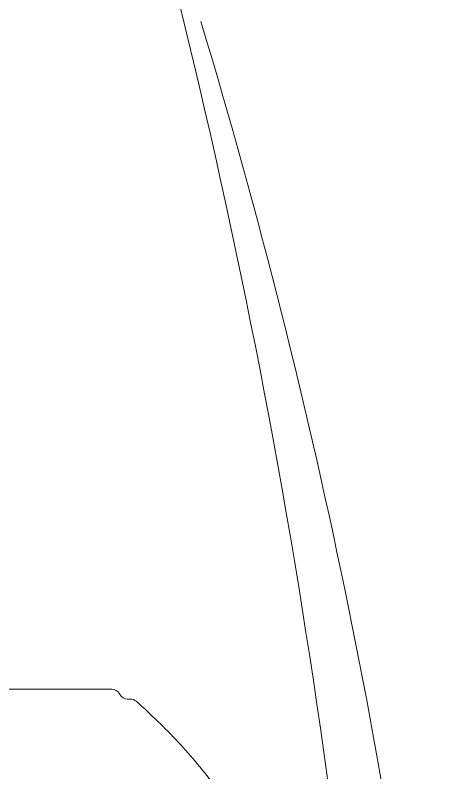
# Model space of a CAD drawing. Header units: metres. Extents: x 78 to 178, y -74 to 157.
# Drawn here: x 120.0364 to 120.1262, y 26.2955 to 26.4549 of the extents above; entities that cross this region are included whole.
import ezdxf

# ---------------------------------------------------------------- set-up
doc = ezdxf.new("R2010")
doc.units = ezdxf.units.M
doc.layers.add('mobiliario', color=252, linetype='Continuous', lineweight=9)

# ---------------------------------------------------------------- blocks, each defined once
blk = doc.blocks.new('SE2')
at = {"layer": 'mobiliario'}
for p, q in [((118.6472718088427, 333.8070658669307), (118.7546537692687, 333.8070658669307)), ((118.7546537692687, 333.8070658669307), (123.9494305472752, 333.8070658669308)), ((117.765661957658, 333.3362457180891), (117.8946423963339, 333.3362457180891)), ((118.2509551011309, 333.5419446035289), (118.2727385653006, 333.5821452713918))]:
    blk.add_line(p, q, dxfattribs=at)
for centre, radius, start, end in [((455.9371107061222, 282.2468913631313), 350.7510704624746, 163.9462657584866, 175.9971853470821), ((414.4383088392697, 275.1607585681447), 313.354546070946, 163.2333854667991, 173.74638482538), ((118.6503534085364, 333.3776415462941), 0.4294353774561054, 90.41115423000672, 151.5614881329876), ((117.7609035704157, 332.9053504337855), 0.4309215569964792, 89.3673070128037, 131.09903527479), ((117.8992457064417, 333.7397246649123), 0.4035052056584624, 269.3463381419582, 330.6492355430834), ((140.5108420191911, 307.4015770416577), 34.60694198477555, 131.7257757757512, 132.3304072969354)]:
    blk.add_arc(centre, radius, start, end, dxfattribs=at)
blk.add_open_spline([(127.8119600761273, 253.2701979430861), (126.2096493281434, 254.2544769764418), (124.6369275784987, 255.280457169435), (122.4134355653842, 257.0088076541537), (121.6931756683551, 257.618664538117), (120.3221654710118, 258.9112984737567), (119.672826462119, 259.595254971474), (117.8270618894218, 261.7365112887155), (116.7489759409022, 263.2528152553931), (114.7904208357904, 266.4005205963932), (113.9113259345004, 268.0327243133557), (112.3028676527966, 271.3843292547265), (111.5748891115467, 273.1096942003933), (110.256489334741, 276.6118123323615), (109.6636580202693, 278.3881652199017), (108.5836686024286, 281.9708691874009), (108.1010639517057, 283.7784487388413), (107.2789468121985, 287.4312324795501), (106.9425837112389, 289.2771882796413), (106.4346014430304, 292.9747311243573), (106.2590708127214, 294.8229211193703), (106.0382841529797, 298.5183357165282), (105.9880232666026, 300.3655974178), (106.0308434219286, 304.0590585307766), (106.1268028916534, 305.9052366117425), (106.4236645545633, 308.6733703822198), (106.5489746243218, 309.5958863113095), (106.853546262671, 311.4405182984233), (107.0328210575137, 312.3645791711954), (107.6426721909778, 315.1199099809996), (108.1449679586387, 316.9346693613714), (109.0117074425578, 319.6197612100866), (109.3190028008691, 320.5083934558076), (109.8174812052777, 321.8282767271315), (109.9899683409166, 322.266180000575), (110.3491933429914, 323.136301661338), (110.5359287185283, 323.5685125848839), (111.1198981809057, 324.8536559188971), (111.541651818998, 325.6965469193559), (112.4577207445367, 327.3261119365133), (112.9520024889649, 328.1135332032592), (114.0341842765097, 329.622815936283), (114.6246090889561, 330.3468083668204), (115.8701773937476, 331.7173138315184), (116.5259400355566, 332.3657137338864), (117.2063561053004, 332.9855831749218)], degree=3, knots=[0, 0, 0, 0, 0.0625, 0.0625, 0.09375, 0.09375, 0.125, 0.125, 0.1875, 0.1875, 0.25, 0.25, 0.3125, 0.3125, 0.375, 0.375, 0.4375, 0.4375, 0.5, 0.5, 0.5625, 0.5625, 0.625, 0.625, 0.6874999999999999, 0.6874999999999999, 0.71875, 0.71875, 0.7500000000000002, 0.7500000000000002, 0.8125000000000001, 0.8125000000000001, 0.8437500000000001, 0.8437500000000001, 0.8593750000000001, 0.8593750000000001, 0.8750000000000001, 0.8750000000000001, 0.90625, 0.90625, 0.9375, 0.9375, 0.96875, 0.96875, 1, 1, 1, 1], dxfattribs=at)

msp = doc.modelspace()

# ---------------------------------------------------------------- block references
at = {"xscale": -0.0044247438065974, "yscale": 0.0044247438065974, "zscale": 0.0044247438065974}
msp.add_blockref('SE2', (120.5817292629774, 24.83610229915087), dxfattribs=at)

doc.saveas('drawing.dxf')
